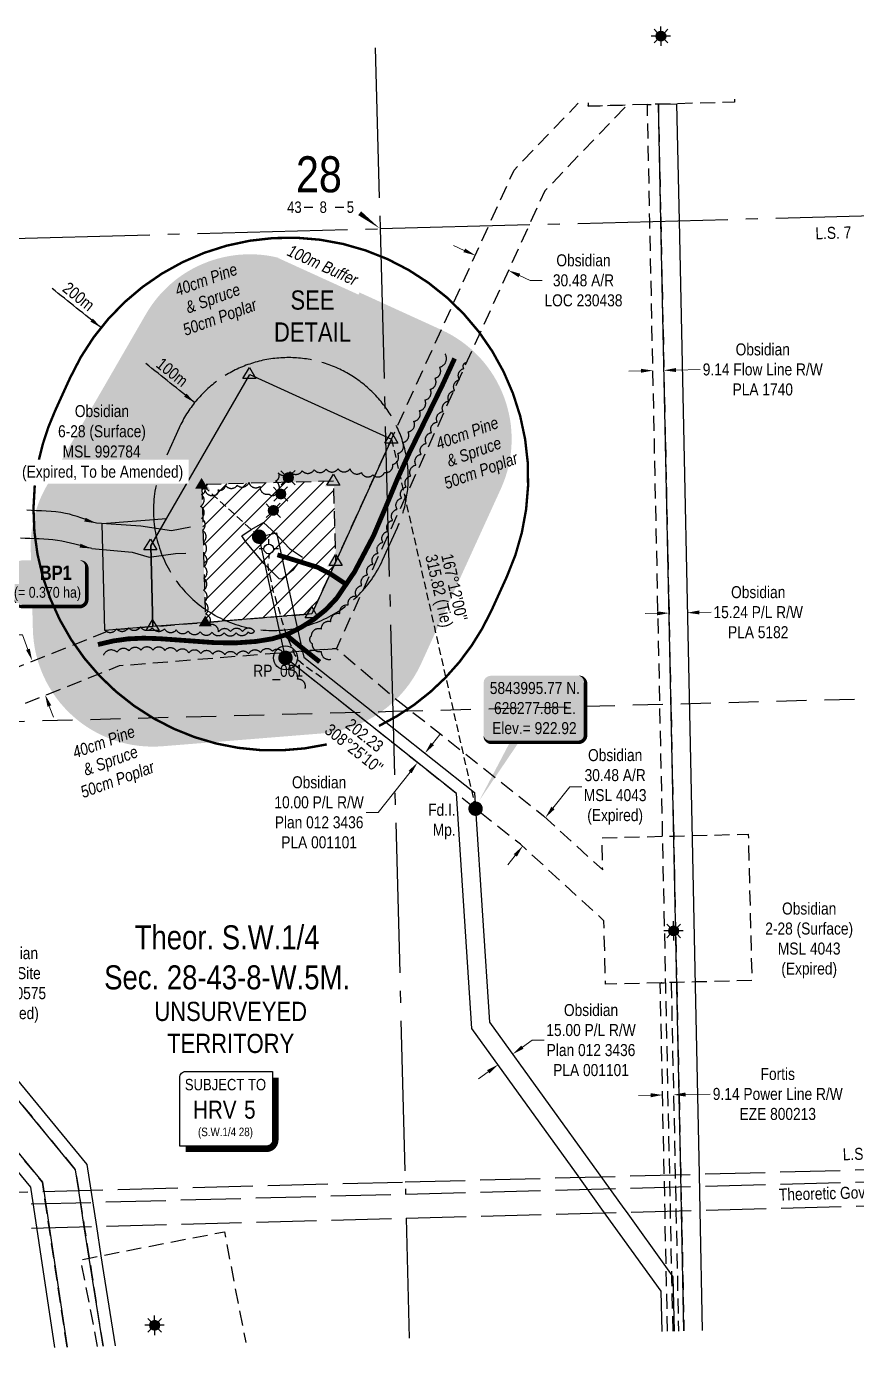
# Model space of a CAD drawing. Extents: x 623502 to 631399, y 5843458 to 5848913.
# Drawn here: x 627904 to 628595, y 5843547 to 5844647 of the extents above; entities that cross this region are included whole.
import ezdxf
from ezdxf.enums import TextEntityAlignment as Align

# ---------------------------------------------------------------- set-up
doc = ezdxf.new("R2010")
doc.units = 0
doc.header["$LTSCALE"] = 5
doc.header["$PDSIZE"] = 0.5
for name, pattern in [('0', [1, 1, 0]), ('foc-ACCESSROAD', [3.75, 2.5, -1.25]), ('foc-BUFFER', [16.75, 15, -1.75]), ('foc-FLOWLINE', [3.75, 2.5, -1.25]), ('foc-LSD', [8, 5, -3]), ('foc-QUARTERLINE', [33, 25, -3, 2, -3]), ('foc-TIELINE', [1.875, 1.25, -0.625]), ('foc-UNSURVEYED', [12.5, 10, -2.5]), ('UG_PIPE', [1.875, 1.25, -0.625])]:
    doc.linetypes.add(name, pattern=pattern)
doc.layers.get('Defpoints').update_dxf_attribs({"color": 9})
for name, color, linetype in [('10', 1, 'Continuous'), ('35', 37, 'Continuous'), ('9', 3, 'Continuous'), ('AS-PIPE-UG', 44, 'UG_PIPE'), ('AS-ROADS', 254, 'Continuous'), ('AUX-BUFFER', 7, 'foc-BUFFER'), ('C-AR', 13, 'foc-ACCESSROAD'), ('C-FLOWLINE', 13, 'foc-FLOWLINE'), ('C-RW', 13, 'Continuous'), ('C-SYMBOL', 7, 'Continuous'), ('C-WS', 13, 'foc-ACCESSROAD'), ('C-WS-S', 8, 'Continuous'), ('CG-NOTES', 7, 'Continuous'), ('CTW', 7, 'Continuous'), ('DETAIL-T', 7, 'Continuous'), ('F-EZE', 190, 'foc-FLOWLINE'), ('F-RW', 190, 'Continuous'), ('F-WS-S', 8, 'Continuous'), ('L-BD', 7, 'Continuous'), ('L-MON', 1, 'Continuous'), ('L-MON-T', 1, 'Continuous'), ('L-QSEC', 8, 'foc-QUARTERLINE'), ('L-ROAD-T', 7, 'Continuous'), ('L-SECLBL', 7, 'Continuous'), ('L-SECTION-LSD', 7, 'foc-LSD'), ('L-TIE', 7, 'foc-TIELINE'), ('L-UNS-T', 3, 'Continuous'), ('L-USEC', 7, 'foc-UNSURVEYED'), ('P-BUFFER-H 30m', 51, 'Continuous'), ('P-BUFFER-T', 40, 'Continuous'), ('P-PROPOSED', 10, 'Continuous'), ('P-PROPOSED-H', 21, 'Continuous'), ('P-TEMP-BLOCKS', 250, 'Continuous'), ('P-TEMP-H', 41, 'Continuous'), ('P-TEMP_BORROW PIT', 46, 'Continuous'), ('T-BUSH', 110, '0'), ('T-BUSH-T', 110, 'Continuous'), ('T-SLOPE', 48, 'Continuous')]:
    doc.layers.add(name, color=color, linetype=linetype)
for name, color, linetype, lineweight in [('C-AR-T', 13, 'Continuous', 9), ('C-FLOWLINE-T', 13, 'Continuous', 9), ('C-RW-T', 13, 'Continuous', 9), ('C-WS-T', 13, 'Continuous', 9), ('F-EZE-T', 190, 'Continuous', 9), ('T-TEXT', 48, 'Continuous', 18)]:
    doc.layers.add(name, color=color, linetype=linetype, lineweight=lineweight)
doc.layers.add('P-PROPOSED-EXISTING-H', color=7, linetype='Continuous', true_color=0xffeebd)
doc.styles.add('100L', font='ARIALN.TTF', dxfattribs={"height": 11})
doc.styles.add('175L', font='ARIALN.TTF', dxfattribs={"height": 20})
doc.styles.add('80', font='ARIALN.TTF', dxfattribs={"height": 10})
doc.styles.add('80CG', font='ARIALN.TTF', dxfattribs={"height": 10})
doc.styles.add('80L', font='ARIALN.TTF', dxfattribs={"height": 10})
doc.styles.add('80LS', font='ARIALNI.TTF', dxfattribs={"height": 10})
doc.styles.add('BOLD', font='ARIALNB.TTF')
doc.styles.add('HRV', font='ARIALN.TTF', dxfattribs={"height": 3})
doc.styles.add('SIMPLEX', font='ARIALN.TTF')
doc.dimstyles.new('CG2011', dxfattribs={"dimscale": 5, "dimtxt": 9, "dimasz": 2, "dimexe": 0.2, "dimexo": 0.0625, "dimgap": 0.5, "dimtad": 0, "dimtih": 1, "dimtoh": 1, "dimzin": 0, "dimdsep": 46, "dimtxsty": '80CG', "dimcen": 0.1, "dimse1": 1, "dimse2": 1, "dimclrd": 256, "dimclrt": 256, "dimaunit": 1, "dimadec": 4, "dimazin": 0, "dimtfac": 0.06, "dimtofl": 0, "dimtmove": 0, "dimatfit": 1, "dimfxl": 0.2, "dimtolj": 1, "dimtzin": 0, "dimlwd": -1, "dimarcsym": 0})
doc.dimstyles.new('Compass 5 000', dxfattribs={"dimscale": 5, "dimtxt": 9, "dimasz": 2, "dimexe": 0.2, "dimexo": 0.0625, "dimgap": 0.5, "dimtad": 0, "dimtih": 1, "dimtoh": 1, "dimzin": 0, "dimdsep": 46, "dimtxsty": '80CG', "dimcen": 0.1, "dimse1": 1, "dimse2": 1, "dimclrd": 256, "dimclrt": 256, "dimaunit": 1, "dimadec": 4, "dimazin": 0, "dimtfac": 0.06, "dimtofl": 0, "dimtmove": 0, "dimatfit": 1, "dimfxl": 0.2, "dimtolj": 1, "dimtzin": 0, "dimlwd": -1, "dimarcsym": 0})

# ---------------------------------------------------------------- blocks, each defined once
blk = doc.blocks.new('L-SECLBL')
at = {"layer": '9', "color": 7}
for p, q in [((-5.1, -27.8), (-12.3, -27.8)), ((20.7, -27.8), (13.5, -27.8))]:
    blk.add_line(p, q, dxfattribs=at)
at = {"layer": '10', "color": 2, "style": 'SIMPLEX'}
blk.add_attdef('SEC', text='', height=30, dxfattribs=at).set_placement((0, 0), align=Align.MIDDLE)
at = {"layer": '10', "color": 5, "style": '80L'}
blk.add_attdef('TWP', text='', height=9.5, dxfattribs=at).set_placement((-14.4, -27.4), align=Align.MIDDLE_RIGHT)
blk.add_attdef('RGE', text='', height=9.5, dxfattribs=at).set_placement((3.6, -27.4), align=Align.MIDDLE_CENTER)
blk.add_attdef('MER', text='', height=9.5, dxfattribs=at).set_placement((23.2, -27.4), align=Align.MIDDLE_LEFT)
blk = doc.blocks.new('HRV')
blk.add_lwpolyline([(-35.1, 31.6), (37.2, 31.6), (37.2, -25.5, -0.414214), (32.2, -30.5), (-40.1, -30.5), (-40.1, 26.6, -0.414214)], format="xyb", close=True)
at = {"const_width": 5, "flags": 128}
blk.add_lwpolyline([(-35.1, -33), (32.2, -33, 0.414214), (39.7, -25.5), (39.7, 26.6)], format="xyb", dxfattribs=at)
at = {"style": '80L'}
blk.add_text('SUBJECT TO', height=9.5, dxfattribs=at).set_placement((-2, 13.1), align=Align.BOTTOM_CENTER)
blk.add_attdef('(N.W.1/4 00)', text='', height=7.12, dxfattribs=at).set_placement((-2, -24.4), align=Align.BOTTOM_CENTER)
at = {"layer": 'CTW', "color": 3, "style": 'HRV'}
blk.add_text('HRV', height=15, dxfattribs=at).set_placement((-10.9, -0.2), align=Align.MIDDLE_CENTER)
blk.add_attdef('0', text='', height=15, dxfattribs=at).set_placement((18.3, -0.2), align=Align.MIDDLE_CENTER)
blk = doc.blocks.new('*D439')
at = {"layer": 'C-AR-T', "transparency": 16777216}
for p, q in [((627900.3, 5844140.6), (627890.3, 5844140.6)), ((627904.9, 5844128.5), (627900.3, 5844140.6)), ((627922.7, 5844081.3), (627926.3, 5844072))]:
    blk.add_line(p, q, dxfattribs=at)
for points in [[(627906.4, 5844129.1), (627903.3, 5844128), (627908.4, 5844119.2)], [(627924.3, 5844081.9), (627921.2, 5844080.7), (627919.2, 5844090.7)]]:
    blk.add_solid(points, dxfattribs=at)
at = {"layer": 'Defpoints', "color": 0, "transparency": 16777216}
for p in [(627939.6, 5844131), (627908.4, 5844119.2), (627950.3, 5844102.4)]:
    blk.add_point(p, dxfattribs=at)
at = {"layer": 'C-AR-T', "transparency": 16777216, "insert": (627856, 5844140.6), "char_height": 10, "attachment_point": 5, "style": '80CG'}
blk.add_mtext('\\A1;Obsidian\\P30.48 A/R\\PLOC 230438', dxfattribs=at)
blk = doc.blocks.new('*D441')
at = {"layer": 'C-AR-T', "transparency": 16777216}
for p, q in [((628342.4, 5843996.3), (628356.3, 5844013.9)), ((628356.3, 5844013.9), (628366.3, 5844013.9)), ((628311, 5843956.8), (628304.8, 5843949))]:
    blk.add_line(p, q, dxfattribs=at)
for points in [[(628341.1, 5843997.4), (628343.7, 5843995.3), (628336.2, 5843988.5)], [(628309.7, 5843957.9), (628312.3, 5843955.8), (628317.2, 5843964.7)]]:
    blk.add_solid(points, dxfattribs=at)
at = {"layer": 'Defpoints', "color": 0, "transparency": 16777216}
for p in [(628198.2, 5844098), (628179.3, 5844074.2), (628317.2, 5843964.7)]:
    blk.add_point(p, dxfattribs=at)
at = {"layer": 'C-AR-T', "transparency": 16777216, "insert": (628394.2, 5844013.9), "char_height": 10, "attachment_point": 5, "style": '80CG', "bg_fill": 3, "box_fill_scale": 1.1, "bg_fill_color": 256, "bg_fill_true_color": 13158600, "bg_fill_transparency": 0}
blk.add_mtext('\\A1;Obsidian\\P30.48 A/R\\PMSL 4043\\P(Expired)', dxfattribs=at)
blk = doc.blocks.new('*D442')
at = {"layer": 'C-FLOWLINE-T', "transparency": 16777216}
for p, q in [((628415.7, 5844360.5), (628405.7, 5844360.3)), ((628444.8, 5844361.1), (628465, 5844361.6))]:
    blk.add_line(p, q, dxfattribs=at)
for points in [[(628415.6, 5844362.2), (628415.7, 5844358.9), (628425.7, 5844360.7)], [(628444.8, 5844362.8), (628444.9, 5844359.5), (628434.8, 5844360.9)]]:
    blk.add_solid(points, dxfattribs=at)
at = {"layer": 'Defpoints', "color": 0, "transparency": 16777216}
for p in [(628434.8, 5844360.9), (628427.4, 5844277.2), (628436.6, 5844277.3)]:
    blk.add_point(p, dxfattribs=at)
at = {"layer": 'C-FLOWLINE-T', "transparency": 16777216, "insert": (628517.2, 5844361.6), "char_height": 10, "attachment_point": 5, "style": '80CG'}
blk.add_mtext('\\A1;Obsidian\\P9.14 Flow Line R/W\\PPLA 1740', dxfattribs=at)
blk = doc.blocks.new('*D443')
at = {"layer": 'C-RW-T', "transparency": 16777216}
for p, q in [((628429.1, 5844158.5), (628419.1, 5844158.3)), ((628464.3, 5844159.2), (628474.3, 5844159.4))]:
    blk.add_line(p, q, dxfattribs=at)
for points in [[(628464.3, 5844160.9), (628464.3, 5844157.6), (628454.3, 5844159)], [(628429, 5844160.2), (628429.1, 5844156.8), (628439.1, 5844158.7)]]:
    blk.add_solid(points, dxfattribs=at)
at = {"layer": 'Defpoints', "color": 0, "transparency": 16777216}
for p in [(628439.1, 5844154.4), (628454.3, 5844159), (628454.4, 5844154.7)]:
    blk.add_point(p, dxfattribs=at)
at = {"layer": 'C-RW-T', "transparency": 16777216, "insert": (628513.4, 5844159.4), "char_height": 10, "attachment_point": 5, "style": '80CG'}
blk.add_mtext('\\A1;Obsidian\\P15.24 P/L R/W\\PPLA 5182', dxfattribs=at)
blk = doc.blocks.new('*D448')
at = {"layer": 'C-RW-T', "transparency": 16777216}
for p, q in [((628241.9, 5844049.8), (628248.1, 5844057.6)), ((628223.3, 5844026.3), (628196.6, 5843992.7)), ((628196.6, 5843992.7), (628186.6, 5843992.7))]:
    blk.add_line(p, q, dxfattribs=at)
for points in [[(628240.6, 5844050.8), (628243.2, 5844048.7), (628235.7, 5844042)], [(628222, 5844027.3), (628224.6, 5844025.3), (628229.5, 5844034.1)]]:
    blk.add_solid(points, dxfattribs=at)
at = {"layer": 'Defpoints', "color": 0, "transparency": 16777216}
for p in [(628168.1, 5844095.7), (628161.8, 5844087.8), (628229.5, 5844034.1)]:
    blk.add_point(p, dxfattribs=at)
at = {"layer": 'C-RW-T', "transparency": 16777216, "insert": (628147.5, 5843992.7), "char_height": 10, "attachment_point": 5, "style": '80CG', "bg_fill": 3, "box_fill_scale": 1.1, "bg_fill_color": 256, "bg_fill_true_color": 13158600, "bg_fill_transparency": 0}
blk.add_mtext('\\A1;Obsidian\\P10.00 P/L R/W\\PPlan 012 3436\\PPLA 001101', dxfattribs=at)
blk = doc.blocks.new('*D451')
at = {"layer": 'Defpoints', "color": 0, "transparency": 16777216}
for p in [(628433.1, 5843786.2), (628442.3, 5843786.4), (628442.9, 5843757.5)]:
    blk.add_point(p, dxfattribs=at)
at = {"layer": 'F-EZE-T', "transparency": 16777216}
for p, q in [((628423.7, 5843757.1), (628413.7, 5843756.9)), ((628452.9, 5843757.7), (628473.3, 5843758.1))]:
    blk.add_line(p, q, dxfattribs=at)
for points in [[(628423.7, 5843758.8), (628423.8, 5843755.4), (628433.7, 5843757.3)], [(628452.8, 5843759.4), (628452.9, 5843756), (628442.9, 5843757.5)]]:
    blk.add_solid(points, dxfattribs=at)
at = {"layer": 'F-EZE-T', "transparency": 16777216, "insert": (628529.7, 5843758.1), "char_height": 10, "attachment_point": 5, "style": '80CG'}
blk.add_mtext('\\A1;Fortis\\P9.14 Power Line R/W\\PEZE 800213', dxfattribs=at)
blk = doc.blocks.new('GABD')
for p, q in [((-0.81, 0), (-1.62, 0)), ((0, 0.81), (0, 1.62)), ((1.62, 0), (0.81, 0)), ((0, -0.81), (0, -1.62))]:
    blk.add_line(p, q)
blk.add_circle((0, 0), 0.8)
blk = doc.blocks.new('GAS')
h = blk.add_hatch(color=255)
h.dxf.hatch_style = 1
edge = h.paths.add_edge_path()
edge.add_arc((0, 0), 0.9, 0, 360)
for p, q in [((-0.81, 0), (-1.62, 0)), ((-0.57, 0.57), (-1.14, 1.14)), ((0, 0.81), (0, 1.62)), ((0.57, 0.57), (1.14, 1.14)), ((1.62, 0), (0.81, 0)), ((-0.57, -0.57), (-1.14, -1.14)), ((0, -0.81), (0, -1.62)), ((1.14, -1.14), (0.57, -0.57))]:
    blk.add_line(p, q)
blk.add_circle((0, 0), 0.8)
blk = doc.blocks.new('TRIA')
blk.add_hatch(color=255).paths.add_polyline_path([(-0.04, 1.52), (-1.47, -0.87), (1.39, -0.87)])
blk = doc.blocks.new('TRIAA')
blk.add_blockref('TRIA', (0, 0))
blk = doc.blocks.new('TRIB')
at = {"color": 1}
blk.add_lwpolyline([(-1.12, -0.67), (-0.04, 1.13), (1.04, -0.67)], close=True, dxfattribs=at)
blk = doc.blocks.new('TRIBB')
blk.add_blockref('TRIB', (0, 0))
blk = doc.blocks.new('TRICC')
for name in ['TRIAA', 'TRIBB']:
    blk.add_blockref(name, (0, 0))
blk = doc.blocks.new('plspike')
blk.add_blockref('TRICC', (0, 0))
blk = doc.blocks.new('fdia')
at = {"color": 255, "const_width": 1}
blk.add_lwpolyline([(-0.5, 0, 1), (0.5, 0, 1)], format="xyb", close=True, dxfattribs=at)
blk = doc.blocks.new('Fdiaa')
blk.add_blockref('fdia', (0, 0))
blk = doc.blocks.new('fdib')
at = {"color": 1, "const_width": 1.6}
blk.add_lwpolyline([(-0.4, 0, 1), (0.4, 0, 1)], format="xyb", close=True, dxfattribs=at)
at = {"color": 1}
blk.add_circle((0, 0), 0.8, dxfattribs=at)
blk = doc.blocks.new('Fdibb')
blk.add_blockref('fdib', (0, 0))
blk = doc.blocks.new('fdicc')
for name in ['Fdibb', 'Fdiaa']:
    blk.add_blockref(name, (0, 0))
blk = doc.blocks.new('FDI')
blk.add_blockref('fdicc', (0, 0))
blk = doc.blocks.new('*D453')
at = {"layer": 'C-AR-T', "transparency": 16777216}
for p, q in [((628268.5, 5844460.8), (628259.4, 5844465)), ((628314.4, 5844439.9), (628323.5, 5844435.8)), ((628323.5, 5844435.8), (628333.5, 5844435.8))]:
    blk.add_line(p, q, dxfattribs=at)
for points in [[(628269.2, 5844462.3), (628267.8, 5844459.3), (628277.6, 5844456.7)], [(628315.1, 5844441.4), (628313.7, 5844438.4), (628305.3, 5844444.1)]]:
    blk.add_solid(points, dxfattribs=at)
at = {"layer": 'Defpoints', "color": 0, "transparency": 16777216}
for p in [(628305.3, 5844444.1), (628260.5, 5844419.1), (628288.2, 5844406.4)]:
    blk.add_point(p, dxfattribs=at)
at = {"layer": 'C-AR-T', "transparency": 16777216, "insert": (628367.8, 5844435.8), "char_height": 10, "attachment_point": 5, "style": '80CG'}
blk.add_mtext('\\A1;Obsidian\\P30.48 A/R\\PLOC 230438', dxfattribs=at)
blk = doc.blocks.new('WC')
at = {"layer": 'L-MON'}
h = blk.add_hatch(color=255, dxfattribs=at)
h.dxf.hatch_style = 1
edge = h.paths.add_edge_path()
edge.add_arc((0, 0), 0.9, 0, 360)
at = {"layer": 'L-MON', "color": 240, "flags": 128}
for points in [[(-0.62, 0.5), (-1.23, 1.12)], [(0.52, 0.61), (1.13, 1.21)], [(-1.18, -1.18), (-0.56, -0.57)], [(1.16, -1.18), (0.56, -0.57)]]:
    blk.add_lwpolyline(points, dxfattribs=at)
at = {"layer": 'L-MON', "color": 240}
for radius in [0.8, 0.373]:
    blk.add_circle((0, 0), radius, dxfattribs=at)
blk = doc.blocks.new('STRIA')
blk.add_hatch(color=255).paths.add_polyline_path([(-0.04, 1.52), (-1.47, -0.87), (1.39, -0.87)])
blk = doc.blocks.new('STRIAA')
blk.add_blockref('STRIA', (0, 0))
blk = doc.blocks.new('STRIB')
at = {"color": 1}
blk.add_solid([(-1.12, -0.67), (-0.04, 1.13), (1.04, -0.67)], dxfattribs=at)
blk = doc.blocks.new('STRIBB')
blk.add_blockref('STRIB', (0, 0))
blk = doc.blocks.new('STRICC')
for name in ['STRIAA', 'STRIBB']:
    blk.add_blockref(name, (0, 0))
blk = doc.blocks.new('fdspike')
blk.add_blockref('STRICC', (0, 0))
blk = doc.blocks.new('*U455')
at = {"true_color": 0xff8aff}
h = blk.add_hatch(color=211, dxfattribs=at)
edge = h.paths.add_edge_path()
edge.add_line((-24, -20), (24, -20))
edge.add_arc((24, -14), 6, 270, 360)
edge.add_line((30, -14), (30, 12.5))
edge.add_arc((24, 12.5), 6, 0, 90)
edge.add_line((24, 18.5), (-24, 18.5))
edge.add_arc((-24, 12.5), 6, 90, 180)
edge.add_line((-30, 12.5), (-30, -14))
edge.add_arc((-24, -14), 6, 180, 270)
at = {"color": 250, "flags": 128}
blk.add_lwpolyline([(-24, -20, 3, 3, 0), (24, -20, 3, 3, 0.414214), (30, -14, 3, 3, 0), (30, 12.5, 3, 0, 0.414214), (24, 18.5, 0, 0, 0), (-24, 18.5, 0, 0, 0.414214), (-30, 12.5, 0, 0, 0), (-30, -14, 0, 3, 0.414214)], format="xyseb", close=True, dxfattribs=at)
at = {"flags": 128}
blk.add_lwpolyline([(68.1, 0.8, 0, 7.5, 0), (0, 0, 0, 0, 0)], format="xyseb", dxfattribs=at)
at = {"color": 250}
for tag, p, height, style in [('TEMP_AREA_W1_001', (-9.2, 2.2), 12, 'BOLD'), ('ENTER_TEXT_001', (-30.7, -12.6), 9, '80')]:
    blk.add_attdef(tag, p, '', height=height, dxfattribs=dict(at, style=style))
blk = doc.blocks.new('*D483')
at = {"layer": 'C-RW-T', "transparency": 16777216}
for p, q in [((628316.9, 5843797.1), (628325, 5843803)), ((628325, 5843803), (628335, 5843803)), ((628288.5, 5843776.7), (628280.4, 5843770.8))]:
    blk.add_line(p, q, dxfattribs=at)
for points in [[(628315.9, 5843798.5), (628317.9, 5843795.8), (628308.8, 5843791.3)], [(628287.5, 5843778), (628289.5, 5843775.3), (628296.6, 5843782.5)]]:
    blk.add_solid(points, dxfattribs=at)
at = {"layer": 'Defpoints', "color": 0, "transparency": 16777216}
for p in [(628296.6, 5843782.5), (628315.4, 5843782.1), (628303.3, 5843773.3)]:
    blk.add_point(p, dxfattribs=at)
at = {"layer": 'C-RW-T', "transparency": 16777216, "insert": (628374.1, 5843803), "char_height": 10, "attachment_point": 5, "style": '80CG'}
blk.add_mtext('\\A1;Obsidian\\P15.00 P/L R/W\\PPlan 012 3436\\PPLA 001101', dxfattribs=at)
blk = doc.blocks.new('*U500')
h = blk.add_hatch(color=254)
edge = h.paths.add_edge_path()
edge.add_line((-36.5, -28.5), (36.5, -28.5))
edge.add_arc((36.5, -22.5), 6, 270, 360)
edge.add_line((42.5, -22.5), (42.5, 21))
edge.add_arc((36.5, 21), 6, 0, 90)
edge.add_line((36.5, 27), (-36.5, 27))
edge.add_arc((-36.5, 21), 6, 90, 180)
edge.add_line((-42.5, 21), (-42.5, -22.5))
edge.add_arc((-36.5, -22.5), 6, 180, 270)
at = {"color": 1, "flags": 128}
blk.add_lwpolyline([(-36.5, -28.5, 3, 3, 0), (36.5, -28.5, 3, 3, 0.414214), (42.5, -22.5, 3, 3, 0), (42.5, 21, 3, 0, 0.414214), (36.5, 27, 0, 0, 0), (-36.5, 27, 0, 0, 0.414214), (-42.5, 21, 0, 0, 0), (-42.5, -22.5, 0, 3, 0.414214)], format="xyseb", close=True, dxfattribs=at)
blk.add_lwpolyline([(-46.3, -77.4, 0, 10, 0), (0, 0, 5, 5, 0)], format="xyseb", dxfattribs=at)
at = {"color": 1, "style": '80'}
blk.add_attdef('ENTER_TEXT_001', (-36.3, -5), '', height=10, dxfattribs=at)

msp = doc.modelspace()

# ---------------------------------------------------------------- hatches: boundary and pattern name
at = {"layer": 'P-BUFFER-H 30m'}
h = msp.add_hatch(color=256, dxfattribs=at)
h.dxf.hatch_style = 1
h.paths.add_polyline_path([(628249.433, 5844394.617), (628131.194, 5844448.544, 0.38635503), (628003.113, 5844407.59), (627920.591, 5844264.773, 0.13846547), (627907.212, 5844212.101), (627908.99, 5844144.815, 0.43005977), (628016.968, 5844047.778), (628060.8, 5844051.302), (628149.583, 5844058.439, 0.27210176), (628232.554, 5844116.621), (628252.432, 5844160.206), (628298.921, 5844262.137, 0.41421356)])
h.paths.add_polyline_path([(628207.937, 5844303.633), (628161.448, 5844201.702), (628141.57, 5844158.118), (628052.787, 5844150.981), (628008.955, 5844147.457), (628007.177, 5844214.743), (628089.698, 5844357.56)], flags=16)
at = {"layer": 'P-PROPOSED-EXISTING-H'}
h = msp.add_hatch(dxfattribs=at)
h.set_pattern_fill('ANSI31', color=256, scale=3.49779, style=0)
h.set_pattern_definition([(45, (213.402, 1985.571), (-7.85276336, 7.85276336), [])])
h.paths.add_polyline_path([(628049.756, 5844265.701), (628052.787, 5844150.981), (628141.57, 5844158.118), (628161.448, 5844201.702), (628159.68, 5844268.606)])
at = {"layer": 'P-PROPOSED-H'}
h = msp.add_hatch(color=256, dxfattribs=at)
h.dxf.hatch_style = 1
h.paths.add_polyline_path([(628207.937, 5844303.633), (628089.698, 5844357.56), (628007.177, 5844214.743), (628008.955, 5844147.457), (628052.787, 5844150.981), (628049.756, 5844265.701), (628159.68, 5844268.606), (628161.448, 5844201.702)])
at = {"layer": 'P-TEMP-H'}
h = msp.add_hatch(color=256, dxfattribs=at)
h.dxf.hatch_style = 1
h.paths.add_polyline_path([(628007.155, 5844214.705), (628008.94, 5844147.469), (627969.082, 5844144.262), (627966.722, 5844233.185), (628020.325, 5844237.498)])

# ---------------------------------------------------------------- linework, layer by layer
at = {"layer": '35', "color": 3}
msp.add_circle((628119.493, 5844121.391), 9.997, dxfattribs=at)
at = {"layer": 'AS-PIPE-UG', "flags": 128}
msp.add_lwpolyline([(628149.828, 5844104.811), (628135.632, 5844114.501), (628130.156, 5844119.469), (628127.009, 5844124.396), (628119.395, 5844143.428), (628116.558, 5844152.785), (628114.022, 5844162.355), (628109.601, 5844176.107), (628105.464, 5844195.022), (628104.963, 5844199.621)], dxfattribs=at)
at = {"layer": 'AS-ROADS', "const_width": 3.999, "flags": 128}
for points in [[(628260.428, 5844370.785), (628249.827, 5844347.708), (628237.944, 5844323.405), (628222.909, 5844292.699), (628212.96, 5844270.893), (628202.969, 5844246.858), (628192.837, 5844223.123), (628177.004, 5844193.041), (628162.103, 5844171.019), (628153.329, 5844161.706), (628143.5, 5844153.776), (628132.705, 5844146.949), (628121.008, 5844140.958), (628108.335, 5844137.247), (628094.882, 5844135.068), (628077.947, 5844133.864), (628061.025, 5844134.044), (628014.338, 5844137.393), (628001.09, 5844137.819), (627988.383, 5844137.218), (627976.011, 5844135.492), (627963.209, 5844132.498)], [(628112.732, 5844207.24), (628125.367, 5844203.379), (628146.094, 5844196.884), (628157.39, 5844191.103), (628170.016, 5844182.714)], [(628119.728, 5844140.742), (628132.964, 5844130.01), (628148.009, 5844118.011)]]:
    msp.add_lwpolyline(points, dxfattribs=at)
at = {"layer": 'AUX-BUFFER', "color": 251, "linetype": 'foc-BUFFER', "flags": 128}
msp.add_lwpolyline([(628011.624, 5844265.022, 0.89666769), (628200.383, 5844202.806), (628212.807, 5844230.094, 1), (628030.847, 5844312.938), (628018.423, 5844285.65, 0.00502898), (628017.608, 5844283.812, 0.00502898)], format="xyb", dxfattribs=at)
at = {"layer": 'AUX-BUFFER', "color": 251, "linetype": 'foc-BUFFER', "const_width": 1.999, "flags": 128}
msp.add_lwpolyline([(627910.555, 5844265.022, 0.32246308), (628026.558, 5844062.268, 0.16434664), (628153.876, 5844049.305)], format="xyb", dxfattribs=at)
at = {"layer": 'C-AR', "flags": 128}
for points in [[(627937.425, 5843547.178), (627916.875, 5843684.817), (627813.484, 5843810.078), (627801.674, 5843824.445), (627796.641, 5843835.066), (627769.326, 5843943.522), (627760.322, 5843979.274), (627758.037, 5843988.348), (627753.358, 5844006.927), (627775.128, 5844056.048), (627780.499, 5844068.17), (627799.774, 5844075.456), (627809.154, 5844079), (627974.132, 5844144.668), (628141.569, 5844158.14), (628161.438, 5844201.733), (628207.892, 5844303.687), (628309.963, 5844527.704), (628363.331, 5844583.356)], [(628371.635, 5844583.577), (628371.705, 5844580.962), (628404.129, 5844581.836), (628335.505, 5844510.275), (628161.866, 5844129.205), (628118.543, 5844125.719), (627980.848, 5844114.641), (627816.349, 5844049.116), (627803.214, 5844044.152), (627785.499, 5844004.181), (627827.623, 5843836.931), (627944.431, 5843695.073), (627947.158, 5843677.631), (627951.858, 5843647.58), (627955.942, 5843621.476), (627958.128, 5843607.5), (627967.438, 5843547.975)]]:
    msp.add_lwpolyline(points, dxfattribs=at)
at = {"layer": 'C-FLOWLINE', "flags": 128}
msp.add_lwpolyline([(628442.41, 5843560.594), (628441.531, 5843602.664), (628440.32, 5843660.559), (628439.69, 5843690.717), (628436.412, 5843847.519), (628433.861, 5843969.487), (628423.084, 5844484.895), (628421.047, 5844582.293), (628430.193, 5844582.539), (628432.23, 5844485.138), (628443.008, 5843969.707), (628445.557, 5843847.739), (628448.836, 5843690.96), (628449.466, 5843660.802), (628451.556, 5843560.837)], dxfattribs=at)
at = {"layer": 'C-RW'}
for points in [[(628451.556, 5843560.837), (628449.466, 5843660.802), (628448.836, 5843690.96), (628445.557, 5843847.739), (628443.008, 5843969.707), (628432.23, 5844485.138), (628430.193, 5844582.539), (628445.437, 5844582.95), (628447.474, 5844485.542), (628458.252, 5843970.074), (628460.803, 5843848.107), (628464.079, 5843691.364), (628464.71, 5843661.206), (628466.8, 5843561.242)], [(627266.786, 5844441.846), (627314.954, 5844365.48), (627371.159, 5844276.375), (627392.461, 5844242.605), (627402.488, 5844232.34), (627785.792, 5843843.69), (627801.674, 5843824.445), (627813.484, 5843810.078), (627916.875, 5843684.817), (627937.425, 5843547.178)], [(627927.298, 5843546.909), (627907.345, 5843680.566), (627791.839, 5843820.563), (627778.319, 5843836.946), (627402.875, 5844217.556), (627384.524, 5844236.34), (627371.674, 5844256.712), (627267.301, 5844422.18)], [(628433.341, 5843560.353), (628432.593, 5843593.781), (628383.219, 5843662.303), (628361.891, 5843691.904), (628274.778, 5843812.806), (628262.038, 5844008.33), (628210.246, 5844049.409), (628119.493, 5844121.391), (628111.993, 5844155.549), (628097.459, 5844222.335), (628112.109, 5844225.533), (628127.082, 5844156.746), (628133.656, 5844126.673), (628134.686, 5844122.1), (628209.896, 5844062.441), (628277.003, 5844009.221), (628277.881, 5843995.765), (628289.481, 5843818.067), (628380.082, 5843692.394), (628401.421, 5843662.794), (628403.342, 5843660.132), (628437.561, 5843612.526), (628442.275, 5843605.969), (628443.244, 5843560.616)]]:
    msp.add_lwpolyline(points, dxfattribs=at)
at = {"layer": 'C-WS', "flags": 128}
for points in [[(628493.586, 5844586.816), (628493.654, 5844584.251), (628445.437, 5844582.95), (628430.193, 5844582.539), (628421.047, 5844582.293), (628404.129, 5844581.836), (628371.705, 5844580.962), (628371.635, 5844583.577)], [(627962.964, 5843547.856), (627948.914, 5843620.11), (627955.942, 5843621.476), (627965.776, 5843623.388), (628068.543, 5843643.37), (628086.334, 5843551.134)]]:
    msp.add_lwpolyline(points, dxfattribs=at)
for points in [[(628049.756, 5844265.701), (628052.787, 5844150.981), (628141.57, 5844158.118), (628161.448, 5844201.702), (628159.68, 5844268.606)], [(628334.585, 5843989.764), (628383.838, 5843944.712), (628383.181, 5843971.531), (628434.438, 5843972.789), (628443.584, 5843973.013), (628458.828, 5843973.387), (628505.137, 5843974.524), (628508.13, 5843852.567), (628461.434, 5843851.421), (628446.189, 5843851.046), (628441.614, 5843850.934), (628437.044, 5843850.822), (628432.471, 5843850.709), (628386.173, 5843849.573), (628384.877, 5843902.429), (628315.19, 5843966.173), (628277.881, 5843995.765), (628262.038, 5844008.33), (628210.246, 5844049.409), (628119.449, 5844121.426), (628114.451, 5844125.39), (628133.6, 5844126.931), (628161.866, 5844129.205), (628209.18, 5844089.117), (628334.585, 5843989.764)]]:
    msp.add_lwpolyline(points, close=True, dxfattribs=at)
at = {"layer": 'F-EZE', "flags": 128}
msp.add_lwpolyline([(628437.839, 5843560.473), (628436.958, 5843602.569), (628436.819, 5843609.223), (628435.748, 5843660.437), (628435.118, 5843690.596), (628431.759, 5843850.691), (628440.901, 5843850.916), (628444.26, 5843690.838), (628444.891, 5843660.68), (628446.102, 5843602.759), (628446.981, 5843560.716)], dxfattribs=at)
at = {"layer": 'F-RW'}
for points in [[(627836.767, 5843841.567), (627953.859, 5843699.367), (627957.185, 5843677.897), (627961.944, 5843647.849), (627965.754, 5843623.38), (627967.967, 5843609.158), (627977.497, 5843548.243)], [(627967.438, 5843547.975), (627958.128, 5843607.5), (627955.942, 5843621.476), (627951.858, 5843647.58), (627947.158, 5843677.631), (627944.431, 5843695.073), (627827.623, 5843836.931)]]:
    msp.add_lwpolyline(points, dxfattribs=at)
at = {"layer": 'L-QSEC'}
for p, q in [((628194.311, 5844629.526), (628198.285, 5844478.937)), ((628198.285, 5844478.937), (629010.041, 5844500.501)), ((627386.534, 5844457.372), (628198.285, 5844478.937)), ((628198.285, 5844478.937), (628219.505, 5843674.826)), ((628220.036, 5843654.72), (628222.674, 5843554.756))]:
    msp.add_line(p, q, dxfattribs=at)
at = {"layer": 'L-SECLBL', "flags": 128}
msp.add_lwpolyline([(628198.285, 5844478.937, 0, 3.999, 0), (628181.299, 5844491.757, 0, 0, 0)], format="xyseb", dxfattribs=at)
at = {"layer": 'L-SECTION-LSD'}
for p, q in [((628208.896, 5844076.876), (629020.722, 5844098.443)), ((627397.073, 5844055.309), (628208.896, 5844076.876))]:
    msp.add_line(p, q, dxfattribs=at)
at = {"layer": 'L-TIE', "flags": 128}
for points in [[(628207.937, 5844303.633), (628277.881, 5843995.765)], [(628097.459, 5844222.335), (628049.756, 5844265.701)]]:
    msp.add_lwpolyline(points, dxfattribs=at)
at = {"layer": 'L-USEC'}
for p, q in [((628219.235, 5843684.879), (629031.136, 5843706.45)), ((628219.502, 5843674.826), (629031.403, 5843696.397)), ((627417.401, 5843663.577), (628219.235, 5843684.879)), ((627407.612, 5843653.257), (628219.502, 5843674.826)), ((628220.036, 5843654.72), (629031.937, 5843676.291)), ((627408.139, 5843633.15), (628220.036, 5843654.72))]:
    msp.add_line(p, q, dxfattribs=at)
at = {"layer": 'P-PROPOSED', "flags": 128}
msp.add_lwpolyline([(628052.787, 5844150.981), (628008.955, 5844147.457), (628007.177, 5844214.743), (628089.698, 5844357.56), (628207.937, 5844303.633), (628161.448, 5844201.702), (628141.57, 5844158.118)], close=True, dxfattribs=at)
at = {"layer": 'P-TEMP_BORROW PIT', "flags": 128}
msp.add_lwpolyline([(628007.155, 5844214.705), (628008.94, 5844147.469), (627969.082, 5844144.262), (627966.722, 5844233.185), (628020.325, 5844237.498)], close=True, dxfattribs=at)
at = {"layer": 'T-BUSH', "flags": 128}
for points in [[(627968.767, 5844144.771, 0.52056705), (627978.725, 5844145.641, 0.52056705), (627988.684, 5844146.512, 0.52056705), (627998.643, 5844147.382, 0.52056705), (628008.595, 5844146.549, 0.52056705), (628018.548, 5844145.609, 0.52056705), (628028.5, 5844144.67, 0.52056705), (628038.452, 5844143.73, 0.52056705), (628048.424, 5844143.076, 0.52056705), (628058.413, 5844142.686, 0.52056705), (628068.402, 5844142.296, 0.52056705), (628078.385, 5844142.198, 0.52056705), (628088.351, 5844142.976, 0.52056705), (628093.677, 5844143.642, 0.52056705), (628083.682, 5844143.455, 0.52056705), (628073.688, 5844143.241, 0.52056705), (628063.694, 5844143.027, 0.52056705), (628055.969, 5844148.94, 0.52056705), (628052.923, 5844157.816, 0.52056705), (628051.873, 5844167.756, 0.52056705), (628051.283, 5844177.715, 0.52056705), (628051.42, 5844187.71, 0.52056705), (628051.649, 5844197.704, 0.52056705), (628051.39, 5844207.696, 0.52056705), (628050.991, 5844217.684, 0.52056705), (628050.409, 5844227.663, 0.52056705), (628049.58, 5844237.625, 0.52056705), (628048.784, 5844247.588, 0.52056705), (628049.401, 5844257.565, 0.52056705), (628052.126, 5844262.937, 0.52056705), (628060.079, 5844256.881, 0.52056705), (628063.449, 5844261.383, 0.52056705), (628069.432, 5844265.128, 0.52056705), (628079.322, 5844265.121, 0.52056705), (628089.032, 5844267.499, 0.52056705), (628098.288, 5844264.152, 0.52056705), (628105.734, 5844257.832, 0.52056705), (628112.498, 5844258.89, 0.52056705), (628111.031, 5844268.777, 0.52056705), (628113.467, 5844275.539, 0.52056705), (628123.427, 5844276.394, 0.52056705), (628133.387, 5844277.25, 0.52056705), (628143.347, 5844278.106, 0.52056705), (628153.327, 5844278.612, 0.52056705), (628163.319, 5844278.93, 0.52056705), (628173.252, 5844278.842, 0.52056705), (628182.741, 5844275.699, 0.52056705), (628192.296, 5844273.74, 0.52056705), (628202.072, 5844275.827, 0.52056705), (628208.838, 5844282.552, 0.52056705), (628212.926, 5844291.674, 0.52056705), (628217.014, 5844300.797, 0.52056705), (628221.593, 5844309.675, 0.52056705), (628226.397, 5844318.442, 0.52056705), (628231.117, 5844327.253, 0.52056705), (628235.601, 5844336.187, 0.52056705), (628240.086, 5844345.121, 0.52056705), (628244.012, 5844354.312, 0.52056705), (628247.864, 5844363.536, 0.52056705), (628252.51, 5844374.66, 0.52056705)], [(628157.258, 5844120.039, -0.52056705), (628149.626, 5844126.495, -0.52056705), (628141.995, 5844132.952, -0.52056705), (628141.248, 5844139.938, -0.52056705), (628149.494, 5844145.589, -0.52056705), (628157.361, 5844151.72, -0.52056705), (628164.779, 5844158.421, -0.52056705), (628171.829, 5844165.504, -0.52056705), (628178.498, 5844172.889, -0.52056705), (628183.246, 5844181.686, -0.52056705), (628187.894, 5844190.535, -0.52056705), (628192.418, 5844199.45, -0.52056705), (628196.617, 5844208.519, -0.52056705), (628200.684, 5844217.65, -0.52056705), (628204.751, 5844226.782, -0.52056705), (628208.758, 5844235.94, -0.52056705), (628212.518, 5844245.202, -0.52056705), (628216.279, 5844254.464, -0.52056705), (628220.04, 5844263.726, -0.52056705), (628223.857, 5844272.964, -0.52056705), (628228.184, 5844281.976, -0.52056705), (628232.51, 5844290.988, -0.52056705), (628236.836, 5844300, -0.52056705), (628241.163, 5844309.012, -0.52056705), (628245.958, 5844317.782, -0.52056705), (628250.789, 5844326.534, -0.52056705), (628255.619, 5844335.286, -0.52056705), (628260.45, 5844344.037, -0.52056705), (628264.54, 5844353.135, -0.52056705), (628268.144, 5844362.459, -0.52056705), (628270.112, 5844367.554, -0.52056705)], [(628135.9, 5844095.94, 0.52056705), (628129.493, 5844103.614, 0.52056705), (628123.086, 5844111.287, 0.52056705), (628116.679, 5844118.961, 0.52056705), (628117.504, 5844125.37, 0.52056705), (628108.656, 5844126.901, 0.52056705), (628098.714, 5844125.861, 0.52056705), (628088.771, 5844124.822, 0.52056705), (628078.829, 5844123.782, 0.52056705), (628068.852, 5844124.053, 0.52056705), (628058.868, 5844124.563, 0.52056705), (628048.884, 5844125.073, 0.52056705), (628038.904, 5844125.631, 0.52056705), (628028.959, 5844126.638, 0.52056705), (628019.013, 5844127.644, 0.52056705), (628009.034, 5844127.918, 0.52056705), (627999.038, 5844127.821, 0.52056705), (627989.061, 5844127.225, 0.52056705), (627979.151, 5844126.1, 0.52056705), (627967.708, 5844123.593, 0.52056705)]]:
    msp.add_lwpolyline(points, format="xyb", dxfattribs=at)
at = {"layer": 'T-SLOPE', "flags": 128}
for points in [[(628040.341, 5844230.363), (628024.508, 5844227.108), (627998.985, 5844231.18), (627961.881, 5844233.486)], [(628129.099, 5844199.31), (628125.538, 5844194.398), (628116.45, 5844186.87), (628114.285, 5844187.256), (628110.499, 5844190.787), (628101.557, 5844200.013), (628086.368, 5844218.011), (628083.105, 5844223.12), (628090.944, 5844228.317), (628101.219, 5844234.14), (628107.714, 5844228.043), (628114.163, 5844221.537), (628122.713, 5844212.488), (628133.564, 5844205.306)], [(627958.015, 5844212.519), (627991.77, 5844209.483), (628005.819, 5844205.349), (628027.823, 5844208.413), (628036.546, 5844208.637)]]:
    msp.add_lwpolyline(points, dxfattribs=at)

# ---------------------------------------------------------------- block references
at = {"xscale": 4.998301249999972, "yscale": 4.998301249999972, "zscale": 4.998301249999972}
msp.add_blockref('WC', (628109.403, 5844244.228), dxfattribs=at)
at = {"layer": 'C-WS-S'}
for p, xscale, yscale, zscale in [((628432.339, 5844639.282), 4.998301249999979, 4.998301249999979, 4.998301249999979), ((628442.917, 5843893.975), 4.998284999999969, 4.998284999999969, 4.998284999999969), ((628010.431, 5843565.478), 4.998284999999969, 4.998284999999969, 4.998284999999969)]:
    msp.add_blockref('GAS', p, dxfattribs=dict(at, xscale=xscale, yscale=yscale, zscale=zscale))
at = {"layer": 'CG-NOTES', "xscale": 0.9996569999999922, "yscale": 0.9996569999999922, "zscale": 0.9996569999999922}
msp.add_blockref('HRV', (628071.485, 5843745.261), dxfattribs=at).add_auto_attribs({'(N.W.1/4 00)': '(S.W.1/4 28)', '0': '5'})
at = {"layer": 'DETAIL-T'}
ref = msp.add_blockref('*U500', (628327.063, 5844079.526), dxfattribs=dict(at, xscale=0.99966025, yscale=0.99966025, zscale=0.99966025))
ref.add_attrib('ENTER_TEXT_001', '5843995.77 N.', (628289.756, 5844091.294), dxfattribs={"layer": '0', "color": 1, "height": 9.9966, "style": '80'})
ref.add_attrib('ENTER_TEXT_002', '628277.88 E.', (628293.278, 5844074.592), dxfattribs={"layer": '0', "color": 1, "height": 9.9966, "style": '80'})
ref.add_attrib('ENTER_TEXT_003', 'Elev.= 922.92', (628291.73, 5844057.89), dxfattribs={"layer": '0', "color": 1, "height": 9.9966, "style": '80'})
at = {"layer": 'F-WS-S', "xscale": 4.998284999999969, "yscale": 4.998284999999969, "zscale": 4.998284999999969}
msp.add_blockref('GABD', (628105.54, 5844212.138), dxfattribs=at)
at = {"layer": 'L-MON', "xscale": 4.999999999999969, "yscale": 4.999999999999969, "zscale": 4.999999999999969}
for name, p in [('plspike', (628089.647, 5844357.583)), ('plspike', (628207.892, 5844303.687)), ('plspike', (628159.654, 5844268.638)), ('FDI', (628097.459, 5844222.335)), ('plspike', (628007.155, 5844214.705)), ('plspike', (628161.438, 5844201.733)), ('plspike', (628141.569, 5844158.14)), ('plspike', (628008.94, 5844147.469)), ('FDI', (628119.493, 5844121.391))]:
    msp.add_blockref(name, p, dxfattribs=at)
at = {"layer": 'L-MON', "linetype": 'Continuous', "xscale": 4.998301249999971, "yscale": 4.998301249999971, "zscale": 4.998301249999971}
for name, p in [('WC', (628121.827, 5844271.516)), ('WC', (628115.615, 5844257.869)), ('fdspike', (628052.787, 5844150.997))]:
    msp.add_blockref(name, p, dxfattribs=at)
at = {"layer": 'L-SECLBL', "xscale": 0.9996569999999922, "yscale": 0.9996569999999922, "zscale": 0.9996569999999922}
msp.add_blockref('L-SECLBL', (628147.346, 5844524.197), dxfattribs=at).add_auto_attribs({'SEC': '28', 'TWP': '43', 'RGE': '8', 'MER': '5'})
at = {"layer": 'P-TEMP-BLOCKS', "xscale": 0.99966025, "yscale": 0.99966025, "zscale": 0.99966025}
msp.add_blockref('*U455', (627923.908, 5844184.094), dxfattribs=at).add_auto_attribs({'TEMP_AREA_W1_001': 'BP1', 'ENTER_TEXT_001': '(= 0.370 ha)'})

# ---------------------------------------------------------------- texts
at = {"layer": '35', "color": 3, "style": '80'}
msp.add_attdef('RP_001', (628092.669, 5844105.652), 'RP', height=9.9966, dxfattribs=at)
at = {"layer": 'AUX-BUFFER', "char_height": 9.9966, "attachment_point": 1, "rotation": 321.310245, "style": '80L'}
for s, insert in [('200m', (627939.082, 5844435.244)), ('100m', (628017.058, 5844372.168))]:
    msp.add_mtext_dynamic_manual_height_columns(s, width=34.22292, gutter_width=224.924, heights=[0], dxfattribs=dict(at, insert=insert))
at = {"layer": 'C-SYMBOL', "color": 3, "insert": (628070.851, 5843898.627), "char_height": 19.99314, "width": 203.17258, "attachment_point": 2, "style": '175L'}
msp.add_mtext('Theor. S.W.1/4\\PSec. 28-43-8-W.5M.', dxfattribs=at)
at = {"layer": 'C-WS-T', "linetype": 'Continuous', "style": '80CG'}
for s, height, p in [('Obsidian', 9.9966, (627943.931, 5844321.975)), ('6-28 (Surface)', 9.99657, (627929.966, 5844305.136)), ('MSL 992784', 9.9966, (627933.805, 5844288.298))]:
    msp.add_text(s, height=height, dxfattribs=at).set_placement(p)
at = {"layer": 'C-WS-T', "char_height": 9.99657, "width": 72.59896, "attachment_point": 5, "style": '80CG'}
for s, insert in [('\\A1;Obsidian\\P2-28 (Surface)\\PMSL 4043\\P(Expired)', (628555.885, 5843886.103)), ('\\A1;Obsidian\\PRiser Site\\PPIL 120575\\P(Expired)', (627890.709, 5843848.951))]:
    msp.add_mtext(s, dxfattribs=dict(at, insert=insert))
at = {"layer": 'L-BD', "style": '80L'}
for s, rotation, p in [('315.82 (Tie)', 282.8055, (628246.428, 5844176.994)), ("167°12'00''", 282.8055, (628260.318, 5844180.152)), ("308°25'10''", 321.5802, (628176.576, 5844045.812)), ('202.23', 321.5802, (628185.428, 5844056.973))]:
    msp.add_text(s, height=9.9966, rotation=rotation, dxfattribs=at).set_placement(p, align=Align.MIDDLE)
at = {"layer": 'L-MON-T', "style": '80CG'}
for s, p in [('Fd.I.', (628238.376, 5843989.826)), ('Mp.', (628242.202, 5843973.165))]:
    msp.add_text(s, height=9.9966, dxfattribs=at).set_placement(p)
at = {"layer": 'L-ROAD-T', "style": '80L'}
msp.add_text('Theoretic Government Road Allowance', height=9.99657, rotation=1.521804, dxfattribs=at).set_placement((628630.55, 5843676.963), align=Align.MIDDLE_CENTER)
at = {"layer": 'L-SECTION-LSD', "style": '100L'}
for s, rotation, p in [('L.S. 7', 1.521752, (628561.207, 5844470.02)), ('L.S. 2', 1.521912, (628584.006, 5843702.892))]:
    msp.add_text(s, height=9.9966, rotation=rotation, dxfattribs=at).set_placement(p)
at = {"layer": 'L-UNS-T', "color": 3, "insert": (628073.84, 5843813.489), "char_height": 15.99451, "attachment_point": 5, "style": '80L'}
msp.add_mtext_dynamic_manual_height_columns('UNSURVEYED TERRITORY', width=126.41375, gutter_width=47.5, heights=[0], dxfattribs=at)
at = {"layer": 'T-BUSH-T', "char_height": 9.9966, "width": 65.38474, "attachment_point": 2, "rotation": 20, "style": '80LS'}
for insert in [(628051.572, 5844441.223), (628269.145, 5844313.437), (627966.272, 5844056.18)]:
    msp.add_mtext('40cm Pine\\P& Spruce\\P50cm Poplar', dxfattribs=dict(at, insert=insert))

# ---------------------------------------------------------------- dimensions: what is measured, and where the dimension line sits
at = {"layer": 'C-AR-T'}
for base, p1, p2, angle, picture, middle in [((628305.33, 5844444.053), (628260.462, 5844419.065), (628288.187, 5844406.432), 335.503143, '*D453', (628367.844, 5844435.76)), ((627908.42, 5844119.189), (627950.334, 5844102.428), (627939.551, 5844130.956), 110.706016, '*D439', (627856.023, 5844140.57))]:
    dim = msp.add_linear_dim(base=base, p1=p1, p2=p2, angle=angle, text='Obsidian\\P30.48 A/R\\PLOC 230438', dimstyle='Compass 5 000', dxfattribs=at)
    dim.commit()
    dim.dimension.update_dxf_attribs({"geometry": picture, "text_midpoint": middle, "dimtype": 161})
at = {"layer": 'C-FLOWLINE-T'}
dim = msp.add_linear_dim(base=(628434.827, 5844360.938), p1=(628427.428, 5844277.157), p2=(628436.575, 5844277.348), angle=1.197875, text='Obsidian\\P9.14 Flow Line R/W\\PPLA 1740', dimstyle='Compass 5 000', dxfattribs=at)
dim.commit()
dim.dimension.update_dxf_attribs({"geometry": '*D442', "text_midpoint": (628517.166, 5844361.568), "dimtype": 161})
at = {"layer": 'C-RW-T'}
dim = msp.add_aligned_dim(p1=(628439.147, 5844154.351), p2=(628454.392, 5844154.67), distance=4.346, text='Obsidian\\P15.24 P/L R/W\\PPLA 5182', dimstyle='Compass 5 000', dxfattribs=at)
dim.commit()
dim.dimension.update_dxf_attribs({"geometry": '*D443', "text_midpoint": (628513.38, 5844159.433)})
dim = msp.add_linear_dim(base=(628296.606, 5843782.511), p1=(628315.436, 5843782.065), p2=(628303.252, 5843773.287), angle=215.773467, text='Obsidian\\P15.00 P/L R/W\\PPlan 012 3436\\PPLA 001101', dimstyle='Compass 5 000', dxfattribs=at)
dim.commit()
dim.dimension.update_dxf_attribs({"geometry": '*D483', "text_midpoint": (628374.101, 5843802.983), "dimtype": 161})
at = {"layer": 'F-EZE-T'}
dim = msp.add_linear_dim(base=(628442.866, 5843757.498), p1=(628433.119, 5843786.185), p2=(628442.263, 5843786.377), angle=1.197791, text='Fortis\\P9.14 Power Line R/W\\PEZE 800213', dimstyle='Compass 5 000', dxfattribs=at)
dim.commit()
dim.dimension.update_dxf_attribs({"geometry": '*D451', "text_midpoint": (628529.662, 5843758.135), "dimtype": 161})

# ---------------------------------------------------------------- leaders
at = {"layer": 'AUX-BUFFER', "path_type": 1}
for points in [[(627965.772, 5844396.494), (627925.06, 5844429.099)], [(628043.799, 5844334.005), (628003.087, 5844366.61)]]:
    msp.add_leader(points, dimstyle='CG2011', override={"dimasz": 2, "dimgap": 0.5, "dimtad": 0}, dxfattribs=at)
at = {"layer": 'T-TEXT', "path_type": 1}
for points in [[(627961.881, 5844233.486), (627936.106, 5844241.76), (627903.929, 5844244.479)], [(627958.015, 5844212.519), (627929.576, 5844219.222), (627898.589, 5844221.15)]]:
    msp.add_leader(points, dimstyle='Compass 5 000', override={"dimgap": 0.5, "dimtad": 0}, dxfattribs=at)

# ---------------------------------------------------------------- next in the draw order: texts
at = {"layer": 'P-BUFFER-T', "insert": (628124.241, 5844465.983), "char_height": 9.99657, "width": 63.48204, "attachment_point": 1, "rotation": 335.49653, "style": '80CG', "bg_fill": 2}
msp.add_mtext('{\\fArial Narrow|b0|i1|c0|p34;100m Buffer}', dxfattribs=at)

# ---------------------------------------------------------------- next in the draw order: linework, layer by layer
at = {"layer": 'AUX-BUFFER', "color": 251, "linetype": 'foc-BUFFER', "const_width": 1.999, "flags": 128}
msp.add_lwpolyline([(628197.425, 5844064.715, 0.17363032), (628291.363, 5844161.383), (628303.787, 5844188.671, 0.41421356), (628204.672, 5844453.476, 0.41421356), (627939.867, 5844354.361), (627927.443, 5844327.073, 0.05579235), (627913.629, 5844284.792, 0.05579235)], format="xyb", dxfattribs=at)

# ---------------------------------------------------------------- next in the draw order: texts
at = {"layer": 'DETAIL-T', "color": 3, "insert": (628141.993, 5844406.129), "char_height": 15.9946, "width": 63.61451, "attachment_point": 5, "style": '80CG'}
msp.add_mtext('SEE\\PDETAIL', dxfattribs=at)

# ---------------------------------------------------------------- next in the draw order: texts
at = {"layer": 'C-WS-T', "linetype": 'Continuous', "insert": (627899.955, 5844281.46), "char_height": 9.99657, "width": 133.71715, "attachment_point": 1, "style": '80CG', "bg_fill": 2}
msp.add_mtext('(Expired, To be Amended)', dxfattribs=at)

# ---------------------------------------------------------------- next in the draw order: dimensions: what is measured, and where the dimension line sits
at = {"layer": 'C-AR-T'}
dim = msp.add_linear_dim(base=(628317.232, 5843964.664), p1=(628198.237, 5844098.002), p2=(628179.31, 5844074.162), angle=231.553557, text='Obsidian\\P30.48 A/R\\PMSL 4043\\P(Expired)', dimstyle='Compass 5 000', override={"dimtfill": 1}, dxfattribs=at)
dim.commit()
dim.dimension.update_dxf_attribs({"geometry": '*D441', "text_midpoint": (628394.201, 5844013.853), "dimtype": 161})

# ---------------------------------------------------------------- next in the draw order: block references
at = {"layer": 'L-MON', "linetype": 'Continuous', "xscale": 4.998301249999971, "yscale": 4.998301249999971, "zscale": 4.998301249999971}
msp.add_blockref('fdspike', (628049.756, 5844265.694), dxfattribs=at)
at = {"layer": 'L-MON', "xscale": 4.999999999999969, "yscale": 4.999999999999969, "zscale": 4.999999999999969}
msp.add_blockref('FDI', (628277.881, 5843995.765), dxfattribs=at)

# ---------------------------------------------------------------- next in the draw order: dimensions: what is measured, and where the dimension line sits
at = {"layer": 'C-RW-T'}
dim = msp.add_linear_dim(base=(628229.487, 5844034.121), p1=(628168.051, 5844095.662), p2=(628161.834, 5844087.831), angle=231.553557, text='Obsidian\\P10.00 P/L R/W\\PPlan 012 3436\\PPLA 001101', dimstyle='Compass 5 000', override={"dimtfill": 1}, dxfattribs=at)
dim.commit()
dim.dimension.update_dxf_attribs({"geometry": '*D448', "text_midpoint": (628147.545, 5843992.732), "dimtype": 161})

doc.saveas('drawing.dxf')
